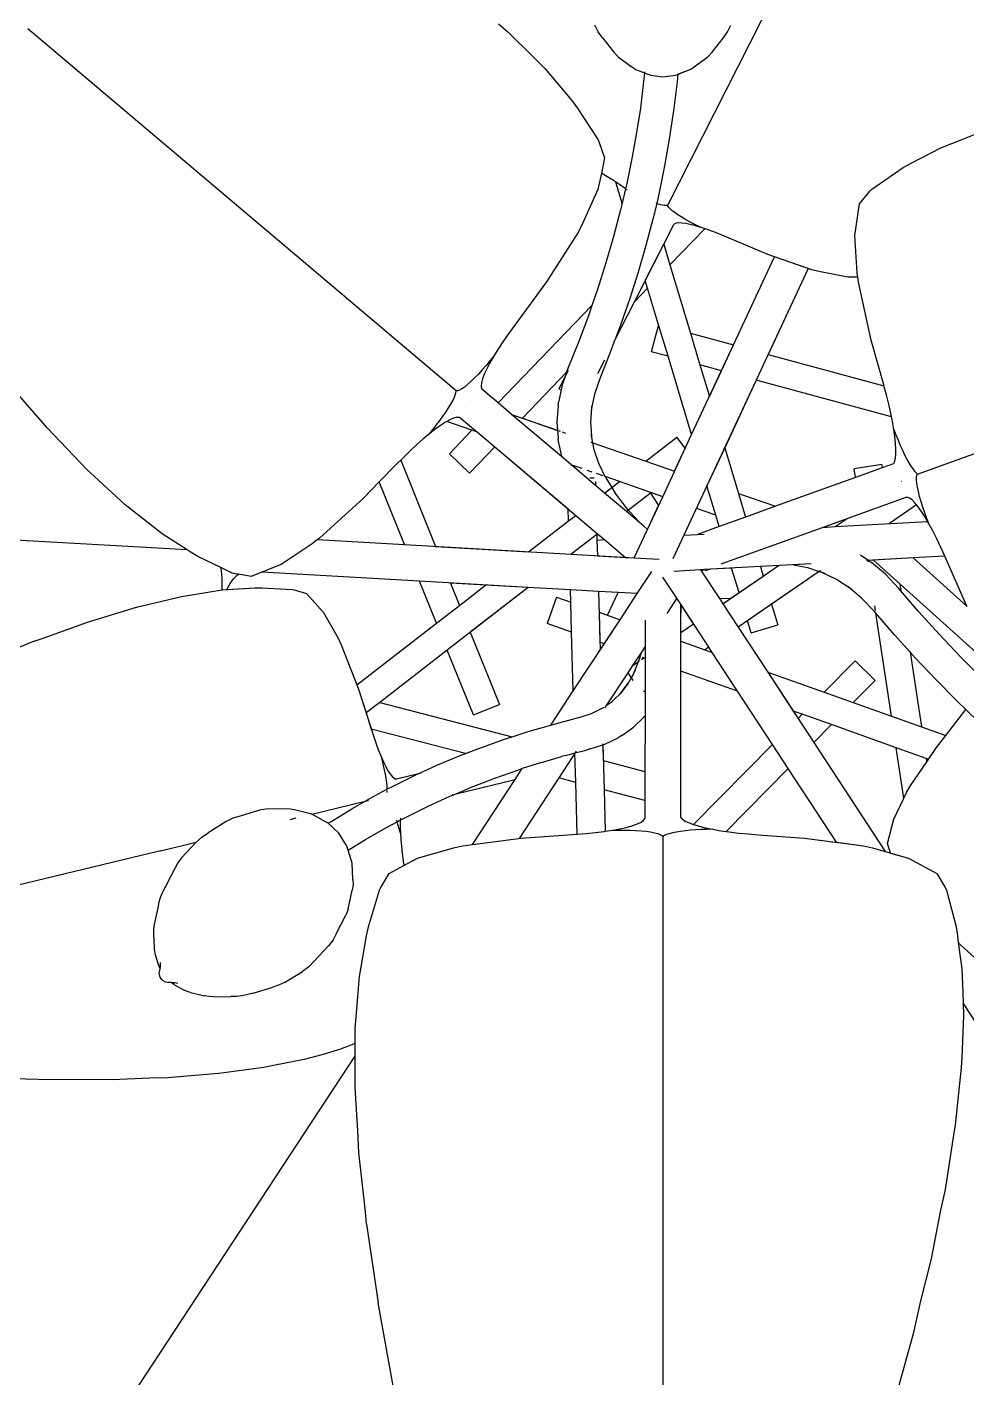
# Model space of a CAD drawing. Header units: metres. Extents: x 244.4 to 340.3, y -4.1 to 64.3.
# Drawn here: x 247.4298 to 247.617, y 32.6963 to 32.9653 of the extents above; entities that cross this region are included whole.
import ezdxf

# ---------------------------------------------------------------- set-up
doc = ezdxf.new("R2010")
doc.units = ezdxf.units.M
doc.layers.add('Edges', color=7, linetype='Continuous')

msp = doc.modelspace()

# ---------------------------------------------------------------- linework, layer by layer
at = {"layer": 'Edges'}
for p, q in [((247.5574, 32.9298), (247.59719, 33.00823)), ((247.52371, 32.96587), (247.52557, 32.96429)), ((247.54358, 32.96427), (247.54289, 32.96562)), ((247.5693, 32.96427), (247.56999, 32.96562)), ((247.51528, 32.8928), (247.42997, 32.96489)), ((247.52557, 32.96429), (247.53074, 32.95921)), ((247.54445, 32.96302), (247.54358, 32.96427)), ((247.54445, 32.96302), (247.54665, 32.96023)), ((247.56623, 32.96023), (247.56843, 32.96302)), ((247.56843, 32.96302), (247.5693, 32.96427)), ((247.54752, 32.95935), (247.54665, 32.96023)), ((247.56536, 32.95935), (247.56623, 32.96023)), ((247.53074, 32.95921), (247.53301, 32.95693)), ((247.54752, 32.95935), (247.55013, 32.95739)), ((247.56275, 32.95739), (247.56536, 32.95935)), ((247.53301, 32.95693), (247.53829, 32.95066)), ((247.55085, 32.95689), (247.55013, 32.95739)), ((247.55085, 32.95689), (247.55277, 32.95612)), ((247.55277, 32.95612), (247.5526, 32.95439)), ((247.55279, 32.95632), (247.55277, 32.95612)), ((247.55277, 32.95612), (247.55355, 32.95581)), ((247.55397, 32.95566), (247.55355, 32.95581)), ((247.55397, 32.95566), (247.55644, 32.95534)), ((247.55644, 32.95534), (247.55891, 32.95566)), ((247.55891, 32.95566), (247.55933, 32.95581)), ((247.55942, 32.95584), (247.55927, 32.95433)), ((247.55933, 32.95581), (247.56203, 32.95689)), ((247.55942, 32.95584), (247.56203, 32.95689)), ((247.56203, 32.95689), (247.56275, 32.95739)), ((247.5526, 32.95439), (247.55196, 32.94911)), ((247.55927, 32.95433), (247.55862, 32.94903)), ((247.53829, 32.95066), (247.53937, 32.9492)), ((247.53937, 32.9492), (247.54355, 32.94279)), ((247.55196, 32.94911), (247.55128, 32.94467)), ((247.55851, 32.94819), (247.55771, 32.9429)), ((247.55862, 32.94903), (247.55851, 32.94819)), ((247.55128, 32.94467), (247.55033, 32.93939)), ((247.61616, 32.94294), (247.62047, 32.94467)), ((247.54355, 32.94279), (247.54378, 32.94228)), ((247.54378, 32.94228), (247.54484, 32.93918)), ((247.55771, 32.9429), (247.55677, 32.9376)), ((247.61181, 32.94118), (247.61616, 32.94294)), ((247.54484, 32.93918), (247.5442, 32.93618)), ((247.55033, 32.93939), (247.54924, 32.93411)), ((247.60589, 32.93813), (247.61181, 32.94118)), ((247.5442, 32.93618), (247.5435, 32.93293)), ((247.5453, 32.93551), (247.5442, 32.93618)), ((247.55677, 32.9376), (247.55568, 32.93231)), ((247.59807, 32.93299), (247.60432, 32.93728)), ((247.60432, 32.93728), (247.60589, 32.93813)), ((247.54659, 32.93468), (247.5453, 32.93551)), ((247.54779, 32.93388), (247.54659, 32.93468)), ((247.54832, 32.93016), (247.54705, 32.93438)), ((247.5489, 32.9331), (247.54779, 32.93388)), ((247.54924, 32.93411), (247.54899, 32.93303)), ((247.5435, 32.93293), (247.54046, 32.92612)), ((247.54899, 32.93303), (247.54832, 32.93016)), ((247.54906, 32.93298), (247.5489, 32.9331)), ((247.54932, 32.93279), (247.54918, 32.93289)), ((247.55568, 32.93231), (247.5552, 32.93015)), ((247.5956, 32.93006), (247.59768, 32.93259)), ((247.59768, 32.93259), (247.59807, 32.93299)), ((247.54801, 32.92884), (247.54663, 32.92357)), ((247.54832, 32.93016), (247.54801, 32.92884)), ((247.54836, 32.93), (247.54832, 32.93016)), ((247.5552, 32.93015), (247.55444, 32.92702)), ((247.55479, 32.92805), (247.5548, 32.92801)), ((247.55503, 32.9302), (247.5552, 32.93015)), ((247.5552, 32.93015), (247.55578, 32.92999)), ((247.55578, 32.92999), (247.5563, 32.92987)), ((247.5563, 32.92987), (247.55675, 32.9298)), ((247.55675, 32.9298), (247.55712, 32.92978)), ((247.55712, 32.92978), (247.5574, 32.9298)), ((247.55745, 32.9296), (247.5574, 32.9298)), ((247.55762, 32.92934), (247.55745, 32.9296)), ((247.55791, 32.92904), (247.55762, 32.92934)), ((247.5583, 32.92869), (247.55791, 32.92904)), ((247.5588, 32.9283), (247.5583, 32.92869)), ((247.55939, 32.92789), (247.5588, 32.9283)), ((247.56006, 32.92746), (247.55939, 32.92789)), ((247.59468, 32.92373), (247.5956, 32.93006)), ((247.54046, 32.92612), (247.5396, 32.92448)), ((247.55078, 32.91056), (247.55859, 32.92593)), ((247.55444, 32.92702), (247.55305, 32.92174)), ((247.5566, 32.92202), (247.55859, 32.92593)), ((247.55859, 32.92593), (247.55867, 32.92601)), ((247.55905, 32.92619), (247.55867, 32.92601)), ((247.55955, 32.92625), (247.55905, 32.92619)), ((247.56019, 32.92623), (247.55955, 32.92625)), ((247.56079, 32.92702), (247.56006, 32.92746)), ((247.56097, 32.92613), (247.56019, 32.92623)), ((247.56157, 32.92658), (247.56079, 32.92702)), ((247.56188, 32.92595), (247.56097, 32.92613)), ((247.56238, 32.92615), (247.56157, 32.92658)), ((247.5629, 32.92569), (247.56188, 32.92595)), ((247.5632, 32.92574), (247.56238, 32.92615)), ((247.56403, 32.92535), (247.5629, 32.92569)), ((247.56403, 32.92535), (247.5632, 32.92574)), ((247.56525, 32.92494), (247.56403, 32.92535)), ((247.5396, 32.92448), (247.53323, 32.91455)), ((247.54663, 32.92357), (247.5451, 32.9183)), ((247.56477, 32.9251), (247.55784, 32.9179)), ((247.56656, 32.92447), (247.56525, 32.92494)), ((247.56793, 32.92393), (247.56656, 32.92447)), ((247.57733, 32.91999), (247.56793, 32.92393)), ((247.59516, 32.91629), (247.59468, 32.92373)), ((247.55305, 32.92174), (247.55152, 32.91646)), ((247.55293, 32.9148), (247.5566, 32.92202)), ((247.5566, 32.92202), (247.55784, 32.9179)), ((247.58609, 32.9169), (247.57733, 32.91999)), ((247.5451, 32.9183), (247.54342, 32.91303)), ((247.55784, 32.9179), (247.56192, 32.90428)), ((247.57047, 32.90196), (247.57865, 32.91952)), ((247.58539, 32.91715), (247.57503, 32.89494)), ((247.58539, 32.91715), (247.57743, 32.90007)), ((247.58539, 32.91715), (247.57865, 32.91952)), ((247.53323, 32.91455), (247.52561, 32.9041)), ((247.55152, 32.91646), (247.54984, 32.91118)), ((247.55339, 32.91328), (247.55293, 32.9148)), ((247.5875, 32.91655), (247.58609, 32.9169)), ((247.59327, 32.91544), (247.5875, 32.91655)), ((247.59527, 32.91548), (247.59327, 32.91544)), ((247.59527, 32.91548), (247.59516, 32.91629)), ((247.5954, 32.91445), (247.59527, 32.91548)), ((247.5979, 32.90293), (247.5954, 32.91445)), ((247.54342, 32.91303), (247.5423, 32.90981)), ((247.55339, 32.91328), (247.55078, 32.91056)), ((247.55558, 32.90596), (247.55339, 32.91328)), ((247.60716, 32.87624), (247.71225, 32.91408)), ((247.52364, 32.8904), (247.5423, 32.90981)), ((247.5423, 32.90981), (247.5416, 32.90777)), ((247.54689, 32.90293), (247.55078, 32.91056)), ((247.54984, 32.91118), (247.54801, 32.9059)), ((247.5416, 32.90777), (247.53963, 32.90252)), ((247.52561, 32.9041), (247.52454, 32.90255)), ((247.54801, 32.9059), (247.54689, 32.90293)), ((247.55558, 32.90596), (247.55413, 32.90062)), ((247.55746, 32.89972), (247.55558, 32.90596)), ((247.56192, 32.90428), (247.57047, 32.90196)), ((247.56192, 32.90428), (247.56381, 32.89799)), ((247.52358, 32.90108), (247.52271, 32.89968)), ((247.52454, 32.90255), (247.52358, 32.90108)), ((247.53963, 32.90252), (247.53751, 32.89726)), ((247.54674, 32.90262), (247.54603, 32.90063)), ((247.54674, 32.90262), (247.54689, 32.90293)), ((247.56215, 32.8841), (247.57047, 32.90196)), ((247.56808, 32.89683), (247.57047, 32.90196)), ((247.60041, 32.89401), (247.5979, 32.90293)), ((247.522, 32.89878), (247.52125, 32.89788)), ((247.52197, 32.89839), (247.52135, 32.8972)), ((247.52271, 32.89968), (247.52197, 32.89839)), ((247.52271, 32.89968), (247.522, 32.89878)), ((247.54351, 32.89627), (247.5449, 32.899)), ((247.54603, 32.90063), (247.54392, 32.89538)), ((247.55746, 32.89972), (247.55413, 32.90062)), ((247.56215, 32.8841), (247.55746, 32.89972)), ((247.57743, 32.90007), (247.60046, 32.89382)), ((247.51971, 32.89617), (247.51895, 32.89539)), ((247.52048, 32.897), (247.51971, 32.89617)), ((247.52125, 32.89788), (247.52048, 32.897)), ((247.52086, 32.89613), (247.52051, 32.8952)), ((247.52135, 32.8972), (247.52086, 32.89613)), ((247.53725, 32.89651), (247.52847, 32.88738)), ((247.53697, 32.8957), (247.53571, 32.89322)), ((247.53697, 32.8957), (247.53638, 32.89401)), ((247.53752, 32.89679), (247.53697, 32.8957)), ((247.53725, 32.89651), (247.53697, 32.8957)), ((247.53751, 32.89726), (247.53725, 32.89651)), ((247.53752, 32.89679), (247.53725, 32.89651)), ((247.53756, 32.89683), (247.53752, 32.89679)), ((247.56808, 32.89683), (247.56381, 32.89799)), ((247.56381, 32.89799), (247.56569, 32.8917)), ((247.56569, 32.8917), (247.56808, 32.89683)), ((247.43309, 32.88629), (247.42533, 32.89522)), ((247.51591, 32.89293), (247.51554, 32.8928)), ((247.51637, 32.8932), (247.51591, 32.89293)), ((247.51692, 32.89358), (247.51637, 32.8932)), ((247.51754, 32.89409), (247.51692, 32.89358)), ((247.51822, 32.89469), (247.51754, 32.89409)), ((247.51895, 32.89539), (247.51822, 32.89469)), ((247.5203, 32.89441), (247.52022, 32.89377)), ((247.52022, 32.89377), (247.52034, 32.89326)), ((247.52051, 32.8952), (247.5203, 32.89441)), ((247.52041, 32.89313), (247.52034, 32.89326)), ((247.52364, 32.8904), (247.52041, 32.89313)), ((247.53638, 32.89401), (247.5357, 32.89074)), ((247.53617, 32.89298), (247.53571, 32.89322)), ((247.53638, 32.89401), (247.53617, 32.89298)), ((247.5363, 32.89291), (247.53617, 32.89298)), ((247.54392, 32.89538), (247.54281, 32.89218)), ((247.57503, 32.89494), (247.56064, 32.86408)), ((247.57503, 32.89494), (247.56876, 32.88149)), ((247.60198, 32.88762), (247.57503, 32.89494)), ((247.60046, 32.89382), (247.60041, 32.89401)), ((247.60094, 32.89205), (247.60046, 32.89382)), ((247.5142, 32.89017), (247.51458, 32.89085)), ((247.51458, 32.89085), (247.51487, 32.89146)), ((247.51487, 32.89146), (247.51509, 32.89199)), ((247.51509, 32.89199), (247.51523, 32.89244)), ((247.51523, 32.89244), (247.51528, 32.8928)), ((247.51554, 32.8928), (247.51528, 32.8928)), ((247.5183, 32.89092), (247.51833, 32.89091)), ((247.52632, 32.88813), (247.52364, 32.8904)), ((247.53558, 32.8899), (247.5357, 32.89074)), ((247.54281, 32.89218), (247.54214, 32.88898)), ((247.54281, 32.89218), (247.54222, 32.88937)), ((247.60142, 32.89017), (247.60094, 32.89205)), ((247.51205, 32.88695), (247.51268, 32.88782)), ((247.51268, 32.88782), (247.51325, 32.88865)), ((247.51325, 32.88865), (247.51376, 32.88944)), ((247.51376, 32.88944), (247.5142, 32.89017)), ((247.51539, 32.88758), (247.51474, 32.88739)), ((247.51539, 32.88758), (247.51547, 32.88758)), ((247.51547, 32.88758), (247.51592, 32.88761)), ((247.51592, 32.88761), (247.51949, 32.88459)), ((247.52632, 32.88813), (247.53598, 32.88476)), ((247.53624, 32.87973), (247.52632, 32.88813)), ((247.53558, 32.8899), (247.53535, 32.88662)), ((247.54222, 32.88937), (247.54202, 32.88662)), ((247.54225, 32.88982), (247.54222, 32.88937)), ((247.60183, 32.88838), (247.60142, 32.89017)), ((247.60217, 32.88669), (247.60183, 32.88838)), ((247.60198, 32.88762), (247.60183, 32.88838)), ((247.43379, 32.88545), (247.43309, 32.88629)), ((247.44176, 32.87711), (247.43379, 32.88545)), ((247.51109, 32.88517), (247.50994, 32.88428)), ((247.50994, 32.88428), (247.51068, 32.88517)), ((247.51068, 32.88517), (247.51138, 32.88607)), ((247.51215, 32.88594), (247.51109, 32.88517)), ((247.51138, 32.88607), (247.51205, 32.88695)), ((247.51312, 32.88657), (247.51215, 32.88594)), ((247.51338, 32.88672), (247.51312, 32.88657)), ((247.51398, 32.88705), (247.51338, 32.88672)), ((247.51841, 32.88497), (247.51338, 32.88672)), ((247.51393, 32.8803), (247.51841, 32.88497)), ((247.51474, 32.88739), (247.51398, 32.88705)), ((247.51949, 32.88459), (247.51841, 32.88497)), ((247.52847, 32.88738), (247.53546, 32.88494)), ((247.53535, 32.88662), (247.53546, 32.88494)), ((247.53535, 32.88662), (247.53557, 32.88335)), ((247.54202, 32.88662), (247.54221, 32.88384)), ((247.60245, 32.88512), (247.60217, 32.88669)), ((247.60265, 32.88368), (247.60245, 32.88512)), ((247.60245, 32.88512), (247.60286, 32.88404)), ((247.50872, 32.88325), (247.50743, 32.88211)), ((247.50994, 32.88428), (247.50872, 32.88325)), ((247.51949, 32.88459), (247.53909, 32.86803)), ((247.53568, 32.88251), (247.53557, 32.88335)), ((247.53568, 32.88251), (247.53624, 32.87973)), ((247.53635, 32.88464), (247.53706, 32.88439)), ((247.54212, 32.88426), (247.54221, 32.88384)), ((247.54212, 32.88263), (247.54248, 32.8825)), ((247.54221, 32.88384), (247.54223, 32.88342)), ((247.54248, 32.8825), (247.54221, 32.88384)), ((247.54248, 32.8825), (247.55305, 32.87882)), ((247.54277, 32.88106), (247.54248, 32.8825)), ((247.55305, 32.87882), (247.55921, 32.88358)), ((247.5564, 32.87175), (247.56215, 32.8841)), ((247.56089, 32.8814), (247.55921, 32.88358)), ((247.60279, 32.88238), (247.60265, 32.88368)), ((247.60285, 32.88123), (247.60279, 32.88238)), ((247.60286, 32.88404), (247.60328, 32.88298)), ((247.60328, 32.88298), (247.60371, 32.88196)), ((247.50469, 32.87951), (247.50326, 32.87807)), ((247.50469, 32.87951), (247.50422, 32.87904)), ((247.50609, 32.88086), (247.50469, 32.87951)), ((247.50743, 32.88211), (247.50609, 32.88086)), ((247.51393, 32.8803), (247.51794, 32.87644)), ((247.52296, 32.88166), (247.51794, 32.87644)), ((247.52296, 32.88166), (247.53757, 32.86932)), ((247.54301, 32.874), (247.53624, 32.87973)), ((247.54376, 32.87817), (247.54277, 32.88106)), ((247.55877, 32.87683), (247.56089, 32.8814)), ((247.56876, 32.88149), (247.56522, 32.87389)), ((247.56876, 32.88149), (247.57149, 32.8724)), ((247.60275, 32.87941), (247.60283, 32.88024)), ((247.60283, 32.88024), (247.60285, 32.88123)), ((247.60371, 32.88196), (247.60415, 32.88099)), ((247.60415, 32.88099), (247.60458, 32.88008)), ((247.60458, 32.88008), (247.60501, 32.87924)), ((247.44326, 32.87574), (247.44176, 32.87711)), ((247.50326, 32.87807), (247.49996, 32.87468)), ((247.50422, 32.87904), (247.51117, 32.86184)), ((247.54036, 32.87733), (247.53849, 32.87798)), ((247.54234, 32.87664), (247.54135, 32.87698)), ((247.54353, 32.87865), (247.54376, 32.87817)), ((247.54376, 32.87817), (247.54386, 32.87787)), ((247.54386, 32.87787), (247.54488, 32.87576)), ((247.55305, 32.87882), (247.55877, 32.87683)), ((247.60002, 32.87814), (247.59451, 32.87731)), ((247.59478, 32.87556), (247.59451, 32.87731)), ((247.60012, 32.87748), (247.59478, 32.87556)), ((247.60002, 32.87814), (247.60012, 32.87748)), ((247.60235, 32.87828), (247.60012, 32.87748)), ((247.60255, 32.87868), (247.60235, 32.87828)), ((247.60259, 32.87876), (247.60255, 32.87868)), ((247.60259, 32.87876), (247.60275, 32.87941)), ((247.60501, 32.87924), (247.60543, 32.87848)), ((247.60543, 32.87848), (247.60583, 32.87782)), ((247.60583, 32.87782), (247.6062, 32.87726)), ((247.6062, 32.87726), (247.60655, 32.87681)), ((247.60655, 32.87681), (247.60687, 32.87647)), ((247.44936, 32.87011), (247.44326, 32.87574)), ((247.49996, 32.87468), (247.4968, 32.87144)), ((247.50501, 32.8622), (247.49996, 32.87468)), ((247.54274, 32.87545), (247.54188, 32.87543)), ((247.54299, 32.87475), (247.54301, 32.874)), ((247.54453, 32.87588), (247.54321, 32.87634)), ((247.54482, 32.87246), (247.54778, 32.87475)), ((247.54492, 32.87574), (247.54488, 32.87576)), ((247.54778, 32.87475), (247.54492, 32.87574)), ((247.54492, 32.87574), (247.54506, 32.87547)), ((247.54506, 32.87547), (247.54624, 32.87356)), ((247.54624, 32.87356), (247.54778, 32.87475)), ((247.5564, 32.87175), (247.54778, 32.87475)), ((247.59478, 32.87556), (247.57887, 32.86983)), ((247.60392, 32.87479), (247.60394, 32.87481)), ((247.60687, 32.87647), (247.60716, 32.87624)), ((247.60696, 32.87563), (247.60703, 32.87601)), ((247.60696, 32.8751), (247.60696, 32.87563)), ((247.60702, 32.87443), (247.60696, 32.8751)), ((247.60715, 32.87364), (247.60702, 32.87443)), ((247.60703, 32.87601), (247.60716, 32.87624)), ((247.4968, 32.87144), (247.48807, 32.8635)), ((247.54482, 32.87246), (247.54301, 32.874)), ((247.54917, 32.86878), (247.54482, 32.87246)), ((247.54624, 32.87356), (247.54702, 32.87231)), ((247.54702, 32.87231), (247.5489, 32.86982)), ((247.55394, 32.87247), (247.54956, 32.86908)), ((247.55072, 32.85956), (247.5564, 32.87175)), ((247.55406, 32.87256), (247.55394, 32.87247)), ((247.55394, 32.87247), (247.55558, 32.86998)), ((247.5564, 32.87175), (247.55406, 32.87256)), ((247.56696, 32.86807), (247.56522, 32.87389)), ((247.57149, 32.8724), (247.57887, 32.86983)), ((247.57149, 32.8724), (247.5729, 32.86768)), ((247.59315, 32.86742), (247.60489, 32.87163)), ((247.60489, 32.87163), (247.60503, 32.87163)), ((247.60553, 32.87147), (247.60503, 32.87163)), ((247.60605, 32.87109), (247.60553, 32.87147)), ((247.60733, 32.87275), (247.60715, 32.87364)), ((247.60757, 32.87177), (247.60733, 32.87275)), ((247.60786, 32.87072), (247.60757, 32.87177)), ((247.4617, 32.86114), (247.32303, 32.86914)), ((247.45302, 32.86724), (247.44936, 32.87011)), ((247.53763, 32.86691), (247.53757, 32.86932)), ((247.5489, 32.86982), (247.54907, 32.86962)), ((247.54907, 32.86962), (247.54941, 32.86918)), ((247.54907, 32.86962), (247.54956, 32.86908)), ((247.54907, 32.86962), (247.55173, 32.86671)), ((247.54956, 32.86908), (247.54917, 32.86878)), ((247.55261, 32.86587), (247.54917, 32.86878)), ((247.55336, 32.86523), (247.55558, 32.86998)), ((247.56696, 32.86807), (247.56313, 32.86941)), ((247.57887, 32.86983), (247.5729, 32.86768)), ((247.60696, 32.8701), (247.60177, 32.86655)), ((247.60663, 32.87051), (247.60605, 32.87109)), ((247.60696, 32.8701), (247.60663, 32.87051)), ((247.60726, 32.86974), (247.60696, 32.8701)), ((247.60794, 32.86878), (247.60726, 32.86974)), ((247.6082, 32.86964), (247.60786, 32.87072)), ((247.60865, 32.86765), (247.60794, 32.86878)), ((247.60858, 32.86853), (247.6082, 32.86964)), ((247.45672, 32.86435), (247.45302, 32.86724)), ((247.5297, 32.86078), (247.53763, 32.86691)), ((247.53763, 32.86691), (247.53909, 32.86803)), ((247.53909, 32.86803), (247.54344, 32.86435)), ((247.55173, 32.86671), (247.55261, 32.86587)), ((247.56765, 32.86579), (247.56696, 32.86807)), ((247.5729, 32.86768), (247.56765, 32.86579)), ((247.5882, 32.86564), (247.59315, 32.86742)), ((247.59077, 32.86578), (247.59315, 32.86742)), ((247.59077, 32.86578), (247.60914, 32.86682)), ((247.60177, 32.86655), (247.60154, 32.86639)), ((247.60177, 32.86655), (247.6018, 32.8664)), ((247.6018, 32.8664), (247.60914, 32.86682)), ((247.60898, 32.86743), (247.60858, 32.86853)), ((247.60914, 32.86682), (247.60865, 32.86765)), ((247.60941, 32.86636), (247.60898, 32.86743)), ((247.60941, 32.86636), (247.60914, 32.86682)), ((247.61018, 32.86492), (247.60941, 32.86636)), ((247.4617, 32.86114), (247.45672, 32.86435)), ((247.48807, 32.8635), (247.48767, 32.8632)), ((247.54328, 32.86422), (247.53819, 32.86029)), ((247.54344, 32.86435), (247.54328, 32.86422)), ((247.54328, 32.86422), (247.54331, 32.86311)), ((247.54344, 32.86435), (247.54481, 32.86319)), ((247.55336, 32.86523), (247.55261, 32.86587)), ((247.56064, 32.86408), (247.55843, 32.85935)), ((247.56064, 32.86408), (247.56334, 32.86424)), ((247.56765, 32.86579), (247.56334, 32.86424)), ((247.56334, 32.86424), (247.56468, 32.86431)), ((247.56802, 32.8584), (247.5882, 32.86564)), ((247.5882, 32.86564), (247.59077, 32.86578)), ((247.61098, 32.86334), (247.61018, 32.86492)), ((247.61178, 32.86164), (247.61098, 32.86334)), ((247.46231, 32.86075), (247.4617, 32.86114)), ((247.46384, 32.85982), (247.46231, 32.86075)), ((247.48659, 32.86238), (247.48039, 32.85824)), ((247.48767, 32.8632), (247.48659, 32.86238)), ((247.48767, 32.8632), (247.50501, 32.8622)), ((247.50501, 32.8622), (247.53819, 32.86029)), ((247.51117, 32.86184), (247.5297, 32.86078)), ((247.54331, 32.86311), (247.54481, 32.86319)), ((247.54331, 32.86311), (247.5434, 32.85999)), ((247.54481, 32.86319), (247.54899, 32.85966)), ((247.61256, 32.85989), (247.61178, 32.86164)), ((247.46841, 32.85764), (247.46384, 32.85982)), ((247.48039, 32.85824), (247.47655, 32.85671)), ((247.53819, 32.86029), (247.55072, 32.85956)), ((247.5434, 32.85999), (247.54899, 32.85966)), ((247.54899, 32.85966), (247.55072, 32.85956)), ((247.55072, 32.85956), (247.55567, 32.85928)), ((247.58599, 32.85841), (247.57585, 32.85784)), ((247.57642, 32.85595), (247.57947, 32.85804)), ((247.58599, 32.85841), (247.58244, 32.85821)), ((247.58244, 32.85821), (247.58521, 32.85763)), ((247.59727, 32.85914), (247.59577, 32.8601)), ((247.60626, 32.85954), (247.59699, 32.85902)), ((247.59727, 32.85914), (247.59739, 32.85905)), ((247.59732, 32.85875), (247.59728, 32.85904)), ((247.5984, 32.8591), (247.59739, 32.85905)), ((247.59739, 32.85905), (247.59795, 32.85863)), ((247.60076, 32.85629), (247.59795, 32.85863)), ((247.60626, 32.85954), (247.5984, 32.8591)), ((247.5984, 32.8591), (247.6215, 32.83834)), ((247.61256, 32.85989), (247.60626, 32.85954)), ((247.61697, 32.84993), (247.60626, 32.85954)), ((247.61697, 32.84993), (247.61256, 32.85989)), ((247.46845, 32.8574), (247.46841, 32.85764)), ((247.47068, 32.85655), (247.46841, 32.85764)), ((247.46859, 32.85639), (247.46845, 32.8574)), ((247.46867, 32.8553), (247.46859, 32.85639)), ((247.4687, 32.85416), (247.46867, 32.8553)), ((247.47029, 32.85448), (247.47095, 32.85539)), ((247.47122, 32.85642), (247.47068, 32.85655)), ((247.47095, 32.85539), (247.47163, 32.85609)), ((247.47192, 32.8563), (247.47122, 32.85642)), ((247.47163, 32.85609), (247.47192, 32.8563)), ((247.47445, 32.85588), (247.47192, 32.8563)), ((247.47655, 32.85671), (247.47445, 32.85588)), ((247.50795, 32.85492), (247.47655, 32.85671)), ((247.55131, 32.85244), (247.55423, 32.85688)), ((247.55919, 32.85154), (247.55644, 32.85574)), ((247.56396, 32.85718), (247.55865, 32.85688)), ((247.56475, 32.85722), (247.56396, 32.85718)), ((247.56396, 32.85718), (247.56409, 32.85698)), ((247.56409, 32.85698), (247.56475, 32.85722)), ((247.56409, 32.85698), (247.56768, 32.8515)), ((247.57585, 32.85784), (247.56475, 32.85722)), ((247.56591, 32.85729), (247.56477, 32.85698)), ((247.57013, 32.85752), (247.56591, 32.85729)), ((247.56837, 32.85044), (247.57642, 32.85595)), ((247.5716, 32.85265), (247.57013, 32.85752)), ((247.58758, 32.85683), (247.57143, 32.84578)), ((247.5716, 32.85265), (247.57642, 32.85595)), ((247.57585, 32.85784), (247.57642, 32.85595)), ((247.58758, 32.85683), (247.5781, 32.85035)), ((247.58521, 32.85763), (247.58758, 32.85683)), ((247.5878, 32.85698), (247.58758, 32.85683)), ((247.58758, 32.85683), (247.58781, 32.8568)), ((247.59099, 32.85527), (247.58781, 32.8568)), ((247.59099, 32.85527), (247.58811, 32.85665)), ((247.5886, 32.85649), (247.58811, 32.85665)), ((247.59364, 32.85356), (247.59099, 32.85527)), ((247.60333, 32.85356), (247.60076, 32.85629)), ((247.46057, 32.85188), (247.46621, 32.8528)), ((247.46621, 32.8528), (247.46868, 32.85318)), ((247.46868, 32.85318), (247.4687, 32.85416)), ((247.46868, 32.85318), (247.46871, 32.85318)), ((247.46871, 32.85318), (247.47515, 32.85362)), ((247.46958, 32.85324), (247.47515, 32.85362)), ((247.46958, 32.85324), (247.46965, 32.85339)), ((247.46965, 32.85339), (247.47029, 32.85448)), ((247.47515, 32.85362), (247.47658, 32.85363)), ((247.47658, 32.85363), (247.4826, 32.8533)), ((247.4826, 32.8533), (247.48303, 32.85321)), ((247.48303, 32.85321), (247.48549, 32.85245)), ((247.51133, 32.84657), (247.50795, 32.85492)), ((247.52964, 32.85368), (247.50795, 32.85492)), ((247.52964, 32.85368), (247.5135, 32.84119)), ((247.51411, 32.85456), (247.51591, 32.85011)), ((247.52114, 32.85416), (247.51411, 32.85456)), ((247.51591, 32.85011), (247.52114, 32.85416)), ((247.52964, 32.85368), (247.51808, 32.84474)), ((247.52964, 32.85368), (247.52114, 32.85416)), ((247.53802, 32.8532), (247.52964, 32.85368)), ((247.53809, 32.85075), (247.53802, 32.8532)), ((247.5436, 32.85288), (247.53802, 32.8532)), ((247.5436, 32.85288), (247.54393, 32.84121)), ((247.54751, 32.85265), (247.5436, 32.85288)), ((247.54541, 32.84815), (247.54751, 32.85265)), ((247.55131, 32.85244), (247.54751, 32.85265)), ((247.56975, 32.85138), (247.5716, 32.85265)), ((247.59364, 32.85356), (247.59327, 32.85386)), ((247.59602, 32.85157), (247.59364, 32.85356)), ((247.59395, 32.85336), (247.59364, 32.85356)), ((247.60736, 32.84889), (247.60333, 32.85356)), ((247.60383, 32.85298), (247.60333, 32.85356)), ((247.60362, 32.85442), (247.60383, 32.85298)), ((247.60362, 32.85442), (247.6215, 32.83834)), ((247.60383, 32.85298), (247.60388, 32.85264)), ((247.45163, 32.84974), (247.46057, 32.85188)), ((247.48549, 32.85245), (247.48884, 32.84869)), ((247.51133, 32.84657), (247.51591, 32.85011)), ((247.53528, 32.85175), (247.53342, 32.8465)), ((247.53528, 32.85175), (247.53809, 32.85075)), ((247.53825, 32.84478), (247.53809, 32.85075)), ((247.54791, 32.84726), (247.55131, 32.85244)), ((247.55919, 32.85154), (247.5572, 32.84851)), ((247.55998, 32.85033), (247.55919, 32.85154)), ((247.55998, 32.84798), (247.55998, 32.85033)), ((247.56558, 32.84177), (247.55998, 32.85033)), ((247.56005, 32.85022), (247.55998, 32.85033)), ((247.56005, 32.84898), (247.56005, 32.85022)), ((247.56253, 32.84644), (247.56005, 32.85022)), ((247.56975, 32.85138), (247.56768, 32.8515)), ((247.56768, 32.8515), (247.56837, 32.85044)), ((247.56837, 32.85044), (247.57143, 32.84578)), ((247.5781, 32.85035), (247.57328, 32.84704)), ((247.5781, 32.85035), (247.57933, 32.84624)), ((247.59856, 32.84889), (247.59602, 32.85157)), ((247.59878, 32.84911), (247.59864, 32.84999)), ((247.61702, 32.84982), (247.61697, 32.84993)), ((247.44185, 32.84677), (247.44513, 32.84775)), ((247.44513, 32.84775), (247.45163, 32.84974)), ((247.48884, 32.84869), (247.49175, 32.84359)), ((247.53858, 32.83306), (247.54791, 32.84726)), ((247.54372, 32.84875), (247.54791, 32.84726)), ((247.54372, 32.84875), (247.54389, 32.84277)), ((247.54476, 32.84246), (247.54791, 32.84726)), ((247.55289, 32.84719), (247.55289, 32.84193)), ((247.55998, 32.84798), (247.56005, 32.84898)), ((247.55998, 32.84469), (247.55998, 32.84798)), ((247.59886, 32.84853), (247.59856, 32.84889)), ((247.59886, 32.84853), (247.59885, 32.84861)), ((247.60197, 32.82803), (247.59886, 32.84853)), ((247.60258, 32.84423), (247.59886, 32.84853)), ((247.61145, 32.84436), (247.60736, 32.84889)), ((247.43304, 32.84359), (247.44185, 32.84677)), ((247.49547, 32.83432), (247.51133, 32.84657)), ((247.51808, 32.84474), (247.52388, 32.83038)), ((247.53825, 32.84478), (247.53342, 32.8465)), ((247.53858, 32.83306), (247.53825, 32.84478)), ((247.55998, 32.84469), (247.56253, 32.84644)), ((247.55998, 32.84296), (247.55998, 32.84469)), ((247.57143, 32.84578), (247.57731, 32.8368)), ((247.574, 32.84464), (247.57328, 32.84704)), ((247.574, 32.84464), (247.57933, 32.84624)), ((247.43121, 32.84295), (247.41965, 32.83827)), ((247.43121, 32.84295), (247.43304, 32.84359)), ((247.49175, 32.84359), (247.49239, 32.84228)), ((247.49239, 32.84228), (247.49547, 32.83432)), ((247.49239, 32.84228), (247.49574, 32.83362)), ((247.54476, 32.84246), (247.54389, 32.84277)), ((247.54393, 32.84121), (247.54476, 32.84246)), ((247.55289, 32.84193), (247.55216, 32.84082)), ((247.55289, 32.84193), (247.55289, 32.83957)), ((247.55998, 32.84296), (247.56481, 32.84124)), ((247.55998, 32.83704), (247.55998, 32.84296)), ((247.60568, 32.84079), (247.60258, 32.84423)), ((247.61562, 32.83996), (247.61145, 32.84436)), ((247.5135, 32.84119), (247.50006, 32.8308)), ((247.51872, 32.8283), (247.5135, 32.84119)), ((247.55163, 32.84002), (247.55038, 32.83811)), ((247.55061, 32.83645), (247.55177, 32.83939)), ((247.55216, 32.84082), (247.55163, 32.84002)), ((247.55191, 32.83992), (247.55163, 32.84002)), ((247.55177, 32.83939), (247.55216, 32.84082)), ((247.55191, 32.83992), (247.55216, 32.84082)), ((247.55205, 32.83987), (247.55191, 32.83992)), ((247.55217, 32.83934), (247.55264, 32.83966)), ((247.55264, 32.83966), (247.55234, 32.83976)), ((247.55289, 32.83957), (247.55264, 32.83966)), ((247.55289, 32.83957), (247.55288, 32.83308)), ((247.56558, 32.84177), (247.56481, 32.84124)), ((247.56481, 32.84124), (247.56626, 32.84073)), ((247.56626, 32.84073), (247.56558, 32.84177)), ((247.57131, 32.83301), (247.56626, 32.84073)), ((247.60566, 32.8409), (247.60568, 32.84079)), ((247.60568, 32.84079), (247.60794, 32.8259)), ((247.60668, 32.83968), (247.60568, 32.84079)), ((247.61086, 32.83526), (247.60668, 32.83968)), ((247.61987, 32.83568), (247.61562, 32.83996)), ((247.54943, 32.83666), (247.54517, 32.83017)), ((247.55038, 32.83811), (247.54943, 32.83666)), ((247.54943, 32.83666), (247.55013, 32.83565)), ((247.55061, 32.83645), (247.55013, 32.83565)), ((247.55038, 32.83811), (247.55172, 32.83903)), ((247.55068, 32.83664), (247.55099, 32.8372)), ((247.57131, 32.83301), (247.55998, 32.83704)), ((247.55998, 32.80793), (247.55998, 32.83704)), ((247.57731, 32.8368), (247.58648, 32.8228)), ((247.57731, 32.8368), (247.58853, 32.83281)), ((247.57731, 32.8368), (247.58237, 32.82907)), ((247.58853, 32.83281), (247.59471, 32.83908)), ((247.59868, 32.83517), (247.59471, 32.83908)), ((247.5478, 32.83231), (247.54954, 32.83459)), ((247.54954, 32.83459), (247.54799, 32.83257)), ((247.55013, 32.83565), (247.54954, 32.83459)), ((247.55013, 32.83565), (247.55046, 32.83517)), ((247.59868, 32.83517), (247.59432, 32.83075)), ((247.61512, 32.83097), (247.61086, 32.83526)), ((247.49574, 32.83362), (247.49732, 32.82868)), ((247.49574, 32.83362), (247.49884, 32.82391)), ((247.53413, 32.82628), (247.53858, 32.83306)), ((247.54635, 32.83099), (247.54837, 32.83293)), ((247.55288, 32.83308), (247.55257, 32.83287)), ((247.55288, 32.83308), (247.55288, 32.82806)), ((247.57826, 32.8224), (247.57131, 32.83301)), ((247.58853, 32.83281), (247.59432, 32.83075)), ((247.50006, 32.8308), (247.49732, 32.82868)), ((247.49732, 32.82868), (247.49834, 32.82547)), ((247.50006, 32.8308), (247.52642, 32.82393)), ((247.51872, 32.8283), (247.52388, 32.83038)), ((247.54013, 32.8279), (247.54219, 32.82858)), ((247.54219, 32.82858), (247.54477, 32.82984)), ((247.545, 32.8299), (247.54489, 32.82974)), ((247.54517, 32.83017), (247.54504, 32.82997)), ((247.54517, 32.83017), (247.54635, 32.83099)), ((247.5842, 32.82842), (247.58237, 32.82907)), ((247.58237, 32.82907), (247.58336, 32.82757)), ((247.58336, 32.82757), (247.5842, 32.82842)), ((247.58999, 32.82636), (247.5842, 32.82842)), ((247.59432, 32.83075), (247.60197, 32.82803)), ((247.61278, 32.82418), (247.61679, 32.82936)), ((247.61679, 32.82936), (247.61512, 32.83097)), ((247.61679, 32.82936), (247.61687, 32.82946)), ((247.61945, 32.8268), (247.61679, 32.82936)), ((247.52963, 32.82497), (247.53413, 32.82628)), ((247.53413, 32.82628), (247.53525, 32.82661)), ((247.53525, 32.82661), (247.54013, 32.8279)), ((247.54824, 32.8242), (247.55059, 32.82584)), ((247.55059, 32.82584), (247.55266, 32.82783)), ((247.55288, 32.82806), (247.55266, 32.82783)), ((247.55288, 32.82806), (247.55287, 32.81704)), ((247.58999, 32.82636), (247.58648, 32.8228)), ((247.60291, 32.82176), (247.58999, 32.82636)), ((247.60197, 32.82803), (247.60794, 32.8259)), ((247.60794, 32.8259), (247.61278, 32.82418)), ((247.51711, 32.82059), (247.49834, 32.82547)), ((247.49884, 32.82391), (247.49932, 32.82252)), ((247.52029, 32.82181), (247.52492, 32.82345)), ((247.52492, 32.82345), (247.52642, 32.82393)), ((247.52642, 32.82393), (247.52963, 32.82497)), ((247.54488, 32.82247), (247.54752, 32.82376)), ((247.54824, 32.8242), (247.54752, 32.82376)), ((247.61091, 32.82178), (247.61278, 32.82418)), ((247.49932, 32.82252), (247.49981, 32.82121)), ((247.49981, 32.82121), (247.5003, 32.82002)), ((247.51576, 32.82006), (247.52029, 32.82181)), ((247.51711, 32.82059), (247.52029, 32.82181)), ((247.51722, 32.82056), (247.51711, 32.82059)), ((247.53919, 32.82106), (247.53571, 32.81575)), ((247.53708, 32.82025), (247.53897, 32.82072)), ((247.53897, 32.82072), (247.53893, 32.82065)), ((247.53909, 32.81487), (247.53893, 32.82065)), ((247.53897, 32.82072), (247.54116, 32.8213)), ((247.54197, 32.82153), (247.54116, 32.8213)), ((247.54197, 32.82153), (247.54447, 32.82234)), ((247.54446, 32.82255), (247.54472, 32.81341)), ((247.54447, 32.82234), (247.54488, 32.82247)), ((247.54447, 32.82234), (247.54455, 32.81921)), ((247.56256, 32.80647), (247.57826, 32.8224)), ((247.58138, 32.81762), (247.57826, 32.8224)), ((247.58648, 32.8228), (247.60071, 32.80108)), ((247.60443, 32.81175), (247.60291, 32.82176)), ((247.60889, 32.81963), (247.60291, 32.82176)), ((247.60899, 32.81897), (247.61091, 32.82178)), ((247.5003, 32.82002), (247.50077, 32.81894)), ((247.5003, 32.82002), (247.50054, 32.81914)), ((247.50054, 32.81914), (247.50076, 32.81825)), ((247.50076, 32.81825), (247.50096, 32.81735)), ((247.50077, 32.81894), (247.50124, 32.818)), ((247.50124, 32.818), (247.50169, 32.81719)), ((247.50696, 32.81622), (247.51131, 32.8182)), ((247.50768, 32.81655), (247.51131, 32.8182)), ((247.51131, 32.8182), (247.51576, 32.82006)), ((247.52702, 32.81546), (247.52843, 32.81761)), ((247.52758, 32.81733), (247.52843, 32.81761)), ((247.53228, 32.81885), (247.52843, 32.81761)), ((247.53228, 32.81885), (247.53627, 32.82001)), ((247.53708, 32.82025), (247.53627, 32.82001)), ((247.54455, 32.81921), (247.55287, 32.81704)), ((247.58138, 32.81762), (247.56903, 32.80509)), ((247.591, 32.80293), (247.58138, 32.81762)), ((247.60567, 32.81411), (247.60899, 32.81897)), ((247.60889, 32.81963), (247.60899, 32.81897)), ((247.60933, 32.81947), (247.60889, 32.81963)), ((247.50096, 32.81735), (247.50113, 32.81647)), ((247.50113, 32.81647), (247.50127, 32.81563)), ((247.50127, 32.81563), (247.50138, 32.81484)), ((247.50169, 32.81719), (247.50212, 32.81654)), ((247.50212, 32.81654), (247.50252, 32.81603)), ((247.50252, 32.81603), (247.50289, 32.81569)), ((247.5027, 32.81412), (247.50696, 32.81622)), ((247.50289, 32.81569), (247.50327, 32.81552)), ((247.50339, 32.81551), (247.50327, 32.81552)), ((247.5083, 32.81669), (247.50339, 32.81551)), ((247.51525, 32.81261), (247.52702, 32.81546)), ((247.51845, 32.81396), (247.52297, 32.8157)), ((247.51849, 32.80248), (247.52702, 32.81546)), ((247.52297, 32.8157), (247.52758, 32.81733)), ((247.53571, 32.81575), (247.52781, 32.80371)), ((247.53909, 32.81487), (247.53571, 32.81575)), ((247.55287, 32.81704), (247.55286, 32.81129)), ((247.49853, 32.81191), (247.50148, 32.8135)), ((247.50138, 32.81484), (247.50145, 32.81413)), ((247.50145, 32.81413), (247.50148, 32.8135)), ((247.50147, 32.81297), (247.50145, 32.81283)), ((247.50147, 32.81328), (247.50147, 32.81297)), ((247.50148, 32.8135), (247.5027, 32.81412)), ((247.50148, 32.8135), (247.50148, 32.81347)), ((247.51401, 32.81209), (247.51525, 32.81261)), ((247.51449, 32.81243), (247.5146, 32.81246)), ((247.51525, 32.81261), (247.51845, 32.81396)), ((247.53938, 32.80457), (247.53909, 32.81487)), ((247.55286, 32.81129), (247.54472, 32.81341)), ((247.54472, 32.81341), (247.54495, 32.80512)), ((247.60443, 32.81175), (247.60496, 32.81284)), ((247.60496, 32.81284), (247.60567, 32.81411)), ((247.4812, 32.80958), (247.47739, 32.8095)), ((247.48229, 32.80955), (247.4812, 32.80958)), ((247.48335, 32.80931), (247.48229, 32.80955)), ((247.48652, 32.80853), (247.49712, 32.8111)), ((247.49048, 32.80714), (247.49446, 32.80958)), ((247.49446, 32.80958), (247.49853, 32.81191)), ((247.49712, 32.8111), (247.4978, 32.81127)), ((247.50543, 32.80803), (247.50967, 32.81012)), ((247.50967, 32.81012), (247.51401, 32.81209)), ((247.55286, 32.81129), (247.55286, 32.80779)), ((247.6024, 32.80756), (247.60443, 32.81175)), ((247.46948, 32.80708), (247.4659, 32.80485)), ((247.47082, 32.80773), (247.46948, 32.80708)), ((247.47224, 32.80817), (247.47082, 32.80773)), ((247.47607, 32.80931), (247.47224, 32.80817)), ((247.47739, 32.8095), (247.47607, 32.80931)), ((247.4822, 32.80749), (247.48342, 32.80779)), ((247.48652, 32.80853), (247.48335, 32.80931)), ((247.48941, 32.80697), (247.48652, 32.80853)), ((247.48975, 32.80677), (247.48941, 32.80697)), ((247.4898, 32.80672), (247.49048, 32.80714)), ((247.50127, 32.80582), (247.50352, 32.80702)), ((247.50352, 32.80702), (247.50343, 32.80732)), ((247.50352, 32.80702), (247.50414, 32.80735)), ((247.50368, 32.80649), (247.50352, 32.80702)), ((247.50412, 32.80692), (247.50411, 32.80589)), ((247.50414, 32.80735), (247.50412, 32.80692)), ((247.50414, 32.80735), (247.50543, 32.80803)), ((247.50416, 32.80774), (247.50414, 32.80735)), ((247.55121, 32.80654), (247.55195, 32.80688)), ((247.55195, 32.80688), (247.55249, 32.80724)), ((247.55249, 32.80724), (247.55281, 32.80766)), ((247.55286, 32.80779), (247.55281, 32.80766)), ((247.56028, 32.80761), (247.55998, 32.80793)), ((247.56034, 32.80755), (247.56028, 32.80761)), ((247.56034, 32.80755), (247.5609, 32.80717)), ((247.5609, 32.80717), (247.56165, 32.80681)), ((247.6012, 32.80267), (247.6024, 32.80756)), ((247.46462, 32.80399), (247.4659, 32.80485)), ((247.4898, 32.80672), (247.48975, 32.80677)), ((247.49188, 32.80477), (247.4898, 32.80672)), ((247.49343, 32.80231), (247.49188, 32.80477)), ((247.49721, 32.8035), (247.50127, 32.80582)), ((247.50392, 32.80562), (247.50368, 32.80649)), ((247.50415, 32.80474), (247.50392, 32.80562)), ((247.50411, 32.80589), (247.50415, 32.80474)), ((247.50415, 32.80474), (247.50423, 32.80349)), ((247.52822, 32.80376), (247.53938, 32.80457)), ((247.53938, 32.80457), (247.54113, 32.80469)), ((247.54113, 32.80469), (247.543, 32.80487)), ((247.543, 32.80487), (247.54475, 32.80509)), ((247.54475, 32.80509), (247.54495, 32.80512)), ((247.54495, 32.80512), (247.54637, 32.80533)), ((247.54637, 32.80533), (247.54784, 32.8056)), ((247.54637, 32.80533), (247.54752, 32.80537)), ((247.54752, 32.80537), (247.5487, 32.80537)), ((247.54784, 32.8056), (247.54915, 32.80589)), ((247.5487, 32.80537), (247.54986, 32.80535)), ((247.54915, 32.80589), (247.55027, 32.8062)), ((247.54986, 32.80535), (247.551, 32.8053)), ((247.55027, 32.8062), (247.55121, 32.80654)), ((247.551, 32.8053), (247.55208, 32.80522)), ((247.55208, 32.80522), (247.55308, 32.80512)), ((247.55308, 32.80512), (247.55398, 32.80499)), ((247.55398, 32.80499), (247.55477, 32.80484)), ((247.55477, 32.80484), (247.55542, 32.80467)), ((247.55542, 32.80467), (247.55592, 32.80449)), ((247.55592, 32.80449), (247.55626, 32.80429)), ((247.55626, 32.80429), (247.55643, 32.80409)), ((247.55674, 32.80429), (247.55643, 32.80409)), ((247.55716, 32.80447), (247.55674, 32.80429)), ((247.55771, 32.80465), (247.55716, 32.80447)), ((247.55837, 32.80481), (247.55771, 32.80465)), ((247.55912, 32.80497), (247.55837, 32.80481)), ((247.55997, 32.8051), (247.55912, 32.80497)), ((247.56091, 32.80522), (247.55997, 32.8051)), ((247.56191, 32.80532), (247.56091, 32.80522)), ((247.56165, 32.80681), (247.56256, 32.80647)), ((247.56297, 32.8054), (247.56191, 32.80532)), ((247.56256, 32.80647), (247.56258, 32.80646)), ((247.56258, 32.80646), (247.56368, 32.80613)), ((247.56408, 32.80546), (247.56297, 32.8054)), ((247.56368, 32.80613), (247.56495, 32.80581)), ((247.56522, 32.8055), (247.56408, 32.80546)), ((247.56495, 32.80581), (247.56638, 32.80552)), ((247.56638, 32.80552), (247.56522, 32.8055)), ((247.56638, 32.80552), (247.56795, 32.80525)), ((247.56795, 32.80525), (247.56903, 32.80509)), ((247.56903, 32.80509), (247.56966, 32.805)), ((247.56966, 32.805), (247.57148, 32.80478)), ((247.57148, 32.80478), (247.57341, 32.80459)), ((247.57341, 32.80459), (247.57543, 32.80442)), ((247.57543, 32.80442), (247.58467, 32.80376)), ((247.45638, 32.80125), (247.46348, 32.80295)), ((247.46348, 32.80295), (247.4606, 32.79984)), ((247.46348, 32.80295), (247.46351, 32.80297)), ((247.46351, 32.80297), (247.46462, 32.80399)), ((247.49343, 32.80231), (247.49356, 32.80193)), ((247.49374, 32.80137), (247.49356, 32.80193)), ((247.49396, 32.80152), (247.49374, 32.80137)), ((247.49396, 32.80152), (247.49721, 32.8035)), ((247.50423, 32.80349), (247.50436, 32.80214)), ((247.50436, 32.80214), (247.50452, 32.8007)), ((247.50756, 32.79975), (247.51472, 32.80181)), ((247.51472, 32.80181), (247.51653, 32.80222)), ((247.51653, 32.80222), (247.51849, 32.80248)), ((247.51849, 32.80248), (247.52822, 32.80376)), ((247.55643, 32.80409), (247.55643, 32.6924)), ((247.58467, 32.80376), (247.59637, 32.80222)), ((247.591, 32.80293), (247.59637, 32.80222)), ((247.59637, 32.80222), (247.59817, 32.80181)), ((247.59817, 32.80181), (247.60071, 32.80108)), ((247.60179, 32.80077), (247.6012, 32.80267)), ((247.45638, 32.80125), (247.41573, 32.79141)), ((247.45987, 32.79882), (247.45922, 32.79774)), ((247.4606, 32.79984), (247.45987, 32.79882)), ((247.49455, 32.7988), (247.49374, 32.80137)), ((247.4947, 32.79554), (247.49455, 32.7988)), ((247.50452, 32.8007), (247.50473, 32.79919)), ((247.50473, 32.79919), (247.50487, 32.79832)), ((247.50487, 32.79832), (247.50756, 32.79975)), ((247.60071, 32.80108), (247.60534, 32.79975)), ((247.60179, 32.80077), (247.60534, 32.79975)), ((247.60534, 32.79975), (247.61098, 32.79674)), ((247.45922, 32.79774), (247.45735, 32.79414)), ((247.50024, 32.79392), (247.50192, 32.79674)), ((247.50192, 32.79674), (247.50487, 32.79832)), ((247.61098, 32.79674), (247.61265, 32.79392)), ((247.45735, 32.79414), (247.45684, 32.79313)), ((247.49474, 32.79445), (247.49456, 32.79338)), ((247.4947, 32.79554), (247.49474, 32.79445)), ((247.4978, 32.78609), (247.5, 32.79342)), ((247.5, 32.79342), (247.50024, 32.79392)), ((247.61265, 32.79392), (247.6129, 32.79342)), ((247.6129, 32.79342), (247.61482, 32.78609)), ((247.45608, 32.79101), (247.45583, 32.78991)), ((247.45641, 32.79208), (247.45608, 32.79101)), ((247.45684, 32.79313), (247.45641, 32.79208)), ((247.49375, 32.78965), (247.49456, 32.79338)), ((247.45583, 32.78991), (247.4551, 32.78659)), ((247.49147, 32.78485), (247.49331, 32.7884)), ((247.49375, 32.78965), (247.49331, 32.7884)), ((247.45499, 32.78567), (247.45497, 32.78476)), ((247.4551, 32.78659), (247.45499, 32.78567)), ((247.49738, 32.78432), (247.4978, 32.78609)), ((247.61482, 32.78609), (247.61509, 32.78432)), ((247.45497, 32.78476), (247.45511, 32.78182)), ((247.49076, 32.78354), (247.48986, 32.78235)), ((247.49147, 32.78485), (247.49076, 32.78354)), ((247.496, 32.77624), (247.49738, 32.78432)), ((247.61509, 32.78432), (247.61526, 32.783)), ((247.61578, 32.78245), (247.61526, 32.783)), ((247.61526, 32.783), (247.61595, 32.77773)), ((247.45511, 32.78182), (247.45517, 32.78118)), ((247.45517, 32.78118), (247.45532, 32.78054)), ((247.45532, 32.78054), (247.45603, 32.77828)), ((247.487, 32.77925), (247.48986, 32.78235)), ((247.62261, 32.77629), (247.61578, 32.78245)), ((247.45603, 32.77828), (247.45618, 32.77798)), ((247.45628, 32.77771), (247.45615, 32.77707)), ((247.45618, 32.77798), (247.4563, 32.77778)), ((247.4563, 32.77778), (247.45628, 32.77771)), ((247.45629, 32.77847), (247.45634, 32.77836)), ((247.4563, 32.77778), (247.45638, 32.77817)), ((247.45632, 32.77902), (247.45634, 32.77836)), ((247.45634, 32.77836), (247.45633, 32.77824)), ((247.45633, 32.77824), (247.45638, 32.77817)), ((247.4859, 32.77817), (247.48467, 32.77724)), ((247.487, 32.77925), (247.4859, 32.77817)), ((247.61595, 32.77773), (247.61614, 32.77304)), ((247.45617, 32.77657), (247.45615, 32.77707)), ((247.45632, 32.7761), (247.45617, 32.77657)), ((247.45658, 32.77568), (247.45632, 32.7761)), ((247.45695, 32.77534), (247.45658, 32.77568)), ((247.45738, 32.7751), (247.45695, 32.77534)), ((247.45786, 32.77499), (247.45738, 32.7751)), ((247.45852, 32.775), (247.45786, 32.77499)), ((247.45917, 32.77493), (247.45852, 32.775)), ((247.45854, 32.77505), (247.45861, 32.77499)), ((247.45861, 32.77499), (247.45877, 32.77484)), ((247.45877, 32.77512), (247.45905, 32.77494)), ((247.45903, 32.77464), (247.45877, 32.77484)), ((247.45905, 32.77494), (247.45884, 32.77502)), ((247.45903, 32.77464), (247.46112, 32.77351)), ((247.45981, 32.77479), (247.45917, 32.77493)), ((247.45927, 32.77486), (247.45917, 32.77493)), ((247.48107, 32.77501), (247.47992, 32.77449)), ((247.48107, 32.77501), (247.48467, 32.77724)), ((247.49572, 32.77304), (247.496, 32.77624)), ((247.46171, 32.77324), (247.46112, 32.77351)), ((247.46233, 32.77306), (247.46171, 32.77324)), ((247.46233, 32.77306), (247.46519, 32.77236)), ((247.46609, 32.77221), (247.46519, 32.77236)), ((247.46701, 32.77215), (247.46609, 32.77221)), ((247.46701, 32.77215), (247.4704, 32.77222)), ((247.47154, 32.77226), (247.4704, 32.77222)), ((247.47265, 32.77238), (247.47154, 32.77226)), ((247.47376, 32.7726), (247.47265, 32.77238)), ((247.47485, 32.77291), (247.47376, 32.7726)), ((247.47485, 32.77291), (247.47874, 32.77406)), ((247.47992, 32.77449), (247.47874, 32.77406)), ((247.49518, 32.76581), (247.49572, 32.77304)), ((247.61614, 32.77304), (247.61621, 32.77087)), ((247.61621, 32.77087), (247.6163, 32.76839)), ((247.61621, 32.77087), (247.68632, 32.66374)), ((247.6163, 32.76839), (247.61594, 32.76009)), ((247.49517, 32.76285), (247.49518, 32.76581)), ((247.49517, 32.7605), (247.49518, 32.76581)), ((247.49205, 32.76166), (247.4885, 32.76064)), ((247.49517, 32.76285), (247.49205, 32.76166)), ((247.49517, 32.7605), (247.43009, 32.66143)), ((247.48497, 32.75966), (247.47856, 32.7584)), ((247.4885, 32.76064), (247.48497, 32.75966)), ((247.49515, 32.75413), (247.49517, 32.7605)), ((247.61594, 32.76009), (247.61586, 32.75807)), ((247.43464, 32.75561), (247.42432, 32.75594)), ((247.45424, 32.75598), (247.44674, 32.75564)), ((247.45784, 32.75607), (247.45424, 32.75598)), ((247.46713, 32.75684), (247.45784, 32.75607)), ((247.46798, 32.7569), (247.46713, 32.75684)), ((247.47699, 32.75808), (247.46798, 32.7569)), ((247.47856, 32.7584), (247.47699, 32.75808)), ((247.61586, 32.75807), (247.61464, 32.74659)), ((247.43995, 32.75569), (247.43464, 32.75561)), ((247.44674, 32.75564), (247.43995, 32.75569)), ((247.49567, 32.74552), (247.49515, 32.75413)), ((247.4959, 32.74117), (247.49567, 32.74552)), ((247.61445, 32.74552), (247.61263, 32.73383)), ((247.61464, 32.74659), (247.61445, 32.74552)), ((247.49719, 32.72935), (247.4959, 32.74117)), ((247.61263, 32.73383), (247.61166, 32.72935)), ((247.49744, 32.72689), (247.49719, 32.72935)), ((247.61166, 32.72935), (247.60984, 32.71999)), ((247.49744, 32.72689), (247.49976, 32.71123)), ((247.60984, 32.71999), (247.60775, 32.71163)), ((247.50286, 32.69396), (247.49976, 32.71123)), ((247.60775, 32.71163), (247.60627, 32.70505)), ((247.60627, 32.70505), (247.60278, 32.6924))]:
    msp.add_line(p, q, dxfattribs=at)

doc.saveas('drawing.dxf')
